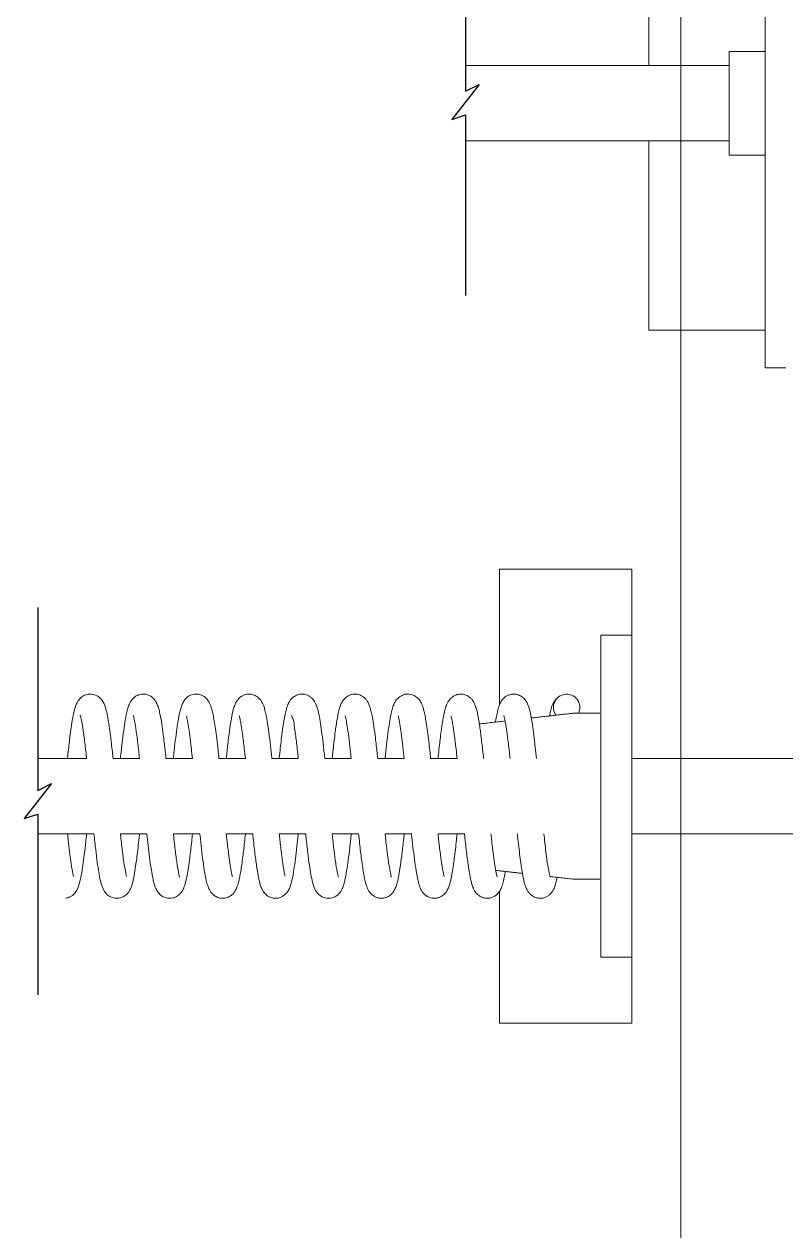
# Model space of a CAD drawing. Header units: inches. Extents: x 1 to 12.5, y 7.3 to 19.7.
# Drawn here: x 0.976 to 3.494, y 12.376 to 16.365 of the extents above; entities that cross this region are included whole.
import ezdxf
from ezdxf.lldxf.tags import DXFTag

# ---------------------------------------------------------------- set-up
doc = ezdxf.new("R2010")
doc.units = ezdxf.units.IN
doc.header["$MEASUREMENT"] = 0
tags = doc.linetypes.add('HIDDEN', pattern=[0.075, 0.05, -0.025]).pattern_tags.tags
tags[6:7] = [DXFTag(74, 4), DXFTag(75, 0), DXFTag(340, '0'), DXFTag(46, 1.0), DXFTag(50, 0.0), DXFTag(44, 0.0), DXFTag(45, 0.0)]
tags[4:5] = [DXFTag(74, 4), DXFTag(75, 0), DXFTag(340, '0'), DXFTag(46, 1.0), DXFTag(50, 0.0), DXFTag(44, 0.0), DXFTag(45, 0.0)]

msp = doc.modelspace()

# ---------------------------------------------------------------- linework, layer by layer
at = {"color": 7, "linetype": 'HIDDEN', "lineweight": 0}
msp.add_line((3.147332, 19.495022), (3.147332, 7.32376), dxfattribs=at)
at = {"color": 7, "linetype": 'Continuous', "lineweight": 15}
for p, q in [((3.425661, 16.915981), (3.425661, 15.29098)), ((3.041162, 16.853481), (3.041162, 16.227857)), ((3.306661, 15.932232), (3.306661, 16.274732)), ((3.041162, 15.979107), (3.041162, 15.353481)), ((3.041162, 15.353481), (3.425661, 15.353481)), ((3.425661, 15.228482), (3.425661, 15.29098)), ((3.494162, 15.228482), (3.425661, 15.228482)), ((2.546871, 14.11339), (2.546871, 14.562982)), ((2.546871, 14.562982), (2.906871, 14.562982)), ((2.906871, 14.562982), (2.954369, 14.562982)), ((2.984369, 14.562982), (2.954369, 14.562982)), ((2.984369, 13.062982), (2.984369, 14.562982)), ((2.88187, 14.344858), (2.88187, 14.283746)), ((2.88187, 13.945204), (2.88187, 14.283746)), ((2.88187, 13.945204), (2.88187, 13.342218)), ((2.546871, 13.062982), (2.546871, 13.498389)), ((2.88187, 13.342218), (2.88187, 13.281107)), ((2.546871, 13.062982), (2.906871, 13.062982)), ((2.906871, 13.062982), (2.984369, 13.062982))]:
    msp.add_line(p, q, dxfattribs=at)
for p, q in [((2.434594, 16.74808), (2.434594, 16.143253)), ((2.47975, 16.165821), (2.389437, 16.050156)), ((2.434594, 16.143253), (2.47975, 16.165821)), ((2.389437, 16.050156), (2.434594, 16.064852)), ((2.434594, 16.064852), (2.434594, 15.467898)), ((1.020798, 14.436759), (1.020798, 13.831932)), ((1.065955, 13.854501), (0.975642, 13.738836)), ((1.020798, 13.831932), (1.065955, 13.854501)), ((0.975642, 13.738836), (1.020798, 13.753532)), ((1.020798, 13.753532), (1.020798, 13.156577))]:
    msp.add_line(p, q)
for centre, radius, start, end in [((2.769369, 14.106732), 0.04375, 334.129296, 180.000115), ((2.769302, 14.106713), 0.043683, 179.974726, 216.41579)]:
    msp.add_arc(centre, radius, start, end, dxfattribs=at)
for points in [[(3.425661, 16.274732), (3.306661, 16.274732)], [(3.306661, 16.227857), (2.434594, 16.227857)], [(2.434594, 15.979107), (3.306661, 15.979107)], [(3.306661, 15.932232), (3.425661, 15.932232)], [(2.984369, 14.344858), (2.88187, 14.344858)], [(2.794371, 14.087642), (2.652343, 14.07146)], [(2.878683, 14.087642), (2.794371, 14.087642)], [(2.56563, 14.061581), (2.480726, 14.051905)], [(1.182135, 13.937357), (1.020798, 13.937357)], [(1.357124, 13.937357), (1.269712, 13.937357)], [(1.532128, 13.937357), (1.444721, 13.937357)], [(1.707139, 13.937357), (1.619717, 13.937357)], [(1.882125, 13.937357), (1.79469, 13.937357)], [(2.057136, 13.937357), (1.969712, 13.937357)], [(2.232135, 13.937357), (2.144713, 13.937357)], [(2.40714, 13.937357), (2.319716, 13.937357)], [(4.274746, 13.937357), (2.984369, 13.937357)], [(1.020798, 13.688606), (1.206516, 13.688606)], [(1.294115, 13.688606), (1.381544, 13.688606)], [(1.469104, 13.688606), (1.556529, 13.688606)], [(1.644119, 13.688606), (1.731528, 13.688606)], [(1.819128, 13.688606), (1.906528, 13.688606)], [(1.994114, 13.688606), (2.081515, 13.688606)], [(2.169117, 13.688606), (2.256517, 13.688606)], [(2.344119, 13.688606), (2.431529, 13.688606)], [(2.984369, 13.688606), (4.274746, 13.688606)], [(2.534858, 13.56789), (2.623158, 13.55783)], [(2.715413, 13.547317), (2.794371, 13.538322)], [(2.794371, 13.538322), (2.878683, 13.538322)], [(2.88187, 13.281107), (2.984369, 13.281107)]]:
    msp.add_open_spline(points, degree=1, dxfattribs=at)
for points, knots in [([(1.269728, 13.937357), (1.268974, 13.944618), (1.267188, 13.961562), (1.264361, 13.987079), (1.26124, 14.012775), (1.257543, 14.040631), (1.253315, 14.068302), (1.248332, 14.09281), (1.243626, 14.109417), (1.23867, 14.121731), (1.23112, 14.133793), (1.220734, 14.143059), (1.209268, 14.148446), (1.199462, 14.15052), (1.190882, 14.150562), (1.182198, 14.149152), (1.174142, 14.146158), (1.166894, 14.141683), (1.161049, 14.136744), (1.155448, 14.130252), (1.148089, 14.118069), (1.141607, 14.098534), (1.135827, 14.070604), (1.130363, 14.035398), (1.125912, 14.00028), (1.122129, 13.966971), (1.12011, 13.94804), (1.119071, 13.937888), (1.119017, 13.937357)], [0.447309827, 0.447309827, 0.447309827, 0.447309827, 0.472239449, 0.505484233, 0.534974095, 0.560621759, 0.601434324, 0.630542213, 0.645950948, 0.660315369, 0.675738982, 0.694162832, 0.706919049, 0.718607556, 0.728096205, 0.736054514, 0.7485518, 0.757134174, 0.765033729, 0.774593887, 0.786277765, 0.813406505, 0.844275364, 0.883711591, 0.934992491, 0.965152162, 0.998176957, 1, 1, 1, 1]), ([(1.444726, 13.937357), (1.444638, 13.938202), (1.443582, 13.948362), (1.440822, 13.974484), (1.436411, 14.012105), (1.431258, 14.050002), (1.426569, 14.077498), (1.422029, 14.097667), (1.417457, 14.112786), (1.411891, 14.124902), (1.405425, 14.133928), (1.398382, 14.140721), (1.388034, 14.147285), (1.37255, 14.151631), (1.354662, 14.149304), (1.340817, 14.141452), (1.332473, 14.132981), (1.326648, 14.124426), (1.321712, 14.114013), (1.317063, 14.099327), (1.312011, 14.076961), (1.307029, 14.047046), (1.301935, 14.008782), (1.297606, 13.971878), (1.295072, 13.947182), (1.294064, 13.937357)], [0.448470807, 0.448470807, 0.448470807, 0.448470807, 0.451368511, 0.483289423, 0.538003061, 0.580470868, 0.613644058, 0.633042022, 0.650903016, 0.667414748, 0.678217232, 0.688561007, 0.700579192, 0.719672137, 0.742148846, 0.760086145, 0.772930737, 0.782359875, 0.79524891, 0.812052925, 0.834763176, 0.873356773, 0.915378558, 0.966335217, 1, 1, 1, 1]), ([(1.619727, 13.937357), (1.618756, 13.946728), (1.616415, 13.968931), (1.612645, 14.001838), (1.608464, 14.034069), (1.60453, 14.060463), (1.600694, 14.081413), (1.597044, 14.097405), (1.593626, 14.109098), (1.590416, 14.117448), (1.587392, 14.123553), (1.582605, 14.131383), (1.576897, 14.137757), (1.570223, 14.142679), (1.565279, 14.145653), (1.557569, 14.148933), (1.54698, 14.150928), (1.53585, 14.150107), (1.525743, 14.146931), (1.516501, 14.141713), (1.507288, 14.133157), (1.499769, 14.121308), (1.494212, 14.106809), (1.489036, 14.086833), (1.483979, 14.05972), (1.478982, 14.024796), (1.474123, 13.985272), (1.470881, 13.955633), (1.469214, 13.939185), (1.469029, 13.937357)], [0.446878299, 0.446878299, 0.446878299, 0.446878299, 0.479073908, 0.523165885, 0.560056568, 0.590127627, 0.614345423, 0.632816754, 0.646154668, 0.655936358, 0.66334753, 0.669395708, 0.687292595, 0.69203283, 0.697712125, 0.706969977, 0.720525829, 0.734108642, 0.744665728, 0.756500059, 0.770079767, 0.787206447, 0.803935663, 0.822964377, 0.857654178, 0.898120017, 0.943507535, 0.993721297, 1, 1, 1, 1]), ([(1.794734, 13.937357), (1.793997, 13.944454), (1.791724, 13.965955), (1.787764, 14.001115), (1.782521, 14.041529), (1.777384, 14.073506), (1.772354, 14.096417), (1.768423, 14.109925), (1.764277, 14.120015), (1.759493, 14.128484), (1.752612, 14.136889), (1.742715, 14.144758), (1.729992, 14.149992), (1.716474, 14.151013), (1.704843, 14.148564), (1.697244, 14.145018), (1.69263, 14.142041), (1.689538, 14.139703), (1.686208, 14.136741), (1.681455, 14.131557), (1.675604, 14.122593), (1.670176, 14.109591), (1.666161, 14.095385), (1.663275, 14.082306), (1.659714, 14.063613), (1.655401, 14.035472), (1.65026, 13.995136), (1.646489, 13.961404), (1.644462, 13.941456), (1.644046, 13.937357)], [0.446469759, 0.446469759, 0.446469759, 0.446469759, 0.470877166, 0.520421965, 0.56748349, 0.610267029, 0.631138604, 0.647686663, 0.658314688, 0.668381725, 0.680847256, 0.695240357, 0.71119961, 0.727142147, 0.740857443, 0.751405163, 0.75562639, 0.759625171, 0.764654566, 0.770848368, 0.783630786, 0.801027083, 0.818829407, 0.834069925, 0.846827675, 0.883910325, 0.931420825, 0.985904726, 1, 1, 1, 1]), ([(1.969726, 13.937357), (1.969452, 13.939992), (1.967601, 13.957695), (1.964313, 13.988071), (1.959511, 14.026536), (1.954846, 14.059003), (1.950287, 14.083803), (1.945684, 14.102835), (1.940342, 14.118663), (1.932908, 14.13133), (1.924167, 14.139975), (1.916989, 14.144866), (1.909564, 14.148124), (1.900863, 14.15035), (1.892038, 14.150762), (1.883081, 14.149299), (1.875834, 14.146829), (1.869184, 14.143249), (1.863365, 14.138867), (1.858811, 14.134273), (1.85523, 14.12971), (1.852255, 14.125139), (1.849164, 14.119303), (1.845817, 14.111128), (1.842184, 14.099268), (1.838252, 14.082413), (1.83413, 14.060016), (1.829982, 14.03193), (1.826119, 14.00185), (1.822509, 13.970519), (1.820267, 13.949546), (1.819101, 13.938165), (1.819019, 13.937357)], [0.448296296, 0.448296296, 0.448296296, 0.448296296, 0.457326129, 0.508957882, 0.552415695, 0.589425902, 0.620727774, 0.638314963, 0.656110669, 0.677566863, 0.687544322, 0.697806078, 0.706985281, 0.71503287, 0.728313278, 0.736722424, 0.745850884, 0.754268829, 0.762357264, 0.770588975, 0.776236552, 0.782100587, 0.789150408, 0.798709699, 0.812158304, 0.831377506, 0.857663634, 0.88974755, 0.928119075, 0.961012067, 0.997229165, 1, 1, 1, 1]), ([(2.144728, 13.937357), (2.14409, 13.943503), (2.141701, 13.966216), (2.137679, 14.001932), (2.132488, 14.041522), (2.127896, 14.070304), (2.123594, 14.091183), (2.119522, 14.106627), (2.114783, 14.119228), (2.109042, 14.129293), (2.102185, 14.137516), (2.091976, 14.145381), (2.076651, 14.151158), (2.058326, 14.150439), (2.043246, 14.143301), (2.033912, 14.134719), (2.027661, 14.126159), (2.02267, 14.116341), (2.018108, 14.103086), (2.014081, 14.086511), (2.010385, 14.067323), (2.007091, 14.046641), (2.003907, 14.023669), (2.000535, 13.996955), (1.997183, 13.96766), (1.995054, 13.947198), (1.994031, 13.937357)], [0.448412747, 0.448412747, 0.448412747, 0.448412747, 0.46947674, 0.526266896, 0.570930137, 0.60558571, 0.625594248, 0.643574213, 0.659998817, 0.67132323, 0.682918663, 0.69627002, 0.714841896, 0.737607016, 0.756713259, 0.770496902, 0.780419087, 0.792712204, 0.807887109, 0.828101795, 0.850812095, 0.874486982, 0.89948784, 0.929868194, 0.966271288, 1, 1, 1, 1]), ([(2.319727, 13.937357), (2.31878, 13.946488), (2.316781, 13.96543), (2.313366, 13.995694), (2.309534, 14.026151), (2.30551, 14.054382), (2.301557, 14.077094), (2.297756, 14.094569), (2.294202, 14.107355), (2.290882, 14.116371), (2.28779, 14.122829), (2.284809, 14.127823), (2.279596, 14.13503), (2.273005, 14.141128), (2.264721, 14.145913), (2.257728, 14.148792), (2.248889, 14.150606), (2.240049, 14.150523), (2.23274, 14.149145), (2.225829, 14.146811), (2.217914, 14.142629), (2.208415, 14.134535), (2.200264, 14.122456), (2.194424, 14.107543), (2.189244, 14.08777), (2.184265, 14.061424), (2.179393, 14.027822), (2.174579, 13.989269), (2.171217, 13.958668), (2.169369, 13.940654), (2.16903, 13.937357)], [0.446927617, 0.446927617, 0.446927617, 0.446927617, 0.47829459, 0.512005613, 0.550986474, 0.583175201, 0.609428248, 0.629736645, 0.64425436, 0.654734854, 0.662518236, 0.668686667, 0.67457616, 0.692898595, 0.698711919, 0.707224649, 0.718623484, 0.729292926, 0.737216572, 0.743941478, 0.754152314, 0.767611751, 0.786160636, 0.803268012, 0.822133221, 0.85593009, 0.894819483, 0.938129647, 0.988672649, 1, 1, 1, 1]), ([(2.494727, 13.937357), (2.493683, 13.947423), (2.491642, 13.966758), (2.488552, 13.993932), (2.485623, 14.017541), (2.482766, 14.038739), (2.479989, 14.057368), (2.476828, 14.07559), (2.473366, 14.09232), (2.468792, 14.108863), (2.463104, 14.122699), (2.456275, 14.133007), (2.449769, 14.139432), (2.44323, 14.14409), (2.435177, 14.148081), (2.426316, 14.150273), (2.417643, 14.15064), (2.410215, 14.149772), (2.402666, 14.147502), (2.393668, 14.14279), (2.386402, 14.136547), (2.380977, 14.130107), (2.377962, 14.125897), (2.375502, 14.121742), (2.372823, 14.116184), (2.369767, 14.108132), (2.366583, 14.096992), (2.363733, 14.084536), (2.361371, 14.07241), (2.359225, 14.060053), (2.35693, 14.045384), (2.354119, 14.025236), (2.351057, 14.001212), (2.34782, 13.973291), (2.345535, 13.952123), (2.344253, 13.939563), (2.344027, 13.937357)], [0.447533325, 0.447533325, 0.447533325, 0.447533325, 0.482088903, 0.513916337, 0.540910491, 0.563312501, 0.586949789, 0.605213426, 0.626452651, 0.64525657, 0.663762709, 0.677280917, 0.687165602, 0.694806224, 0.704609937, 0.717691961, 0.725613756, 0.734152317, 0.743104953, 0.752369597, 0.768655684, 0.775387212, 0.781106818, 0.786314929, 0.791853607, 0.802152055, 0.815676217, 0.831381043, 0.845768223, 0.8578515, 0.874202851, 0.896457382, 0.927307744, 0.956893069, 0.992426391, 1, 1, 1, 1]), ([(2.669731, 13.937357), (2.668422, 13.950006), (2.665654, 13.97605), (2.661191, 14.013595), (2.656481, 14.048512), (2.651444, 14.078269), (2.646549, 14.10023), (2.641215, 14.115853), (2.635427, 14.12752), (2.626476, 14.138612), (2.61456, 14.146601), (2.602291, 14.150283), (2.592003, 14.150723), (2.584054, 14.149485), (2.576661, 14.147184), (2.569675, 14.143654), (2.56097, 14.137046), (2.554772, 14.129494), (2.550095, 14.121203), (2.54689, 14.113993), (2.543417, 14.103709), (2.5397, 14.089031), (2.536468, 14.073317), (2.534732, 14.062291), (2.534053, 14.057981)], [0.52027579, 0.52027579, 0.52027579, 0.52027579, 0.570556431, 0.623824291, 0.669764456, 0.709836062, 0.743153075, 0.758567467, 0.775011527, 0.794419446, 0.814231904, 0.830748836, 0.844446437, 0.854596407, 0.862405307, 0.874991494, 0.885302634, 0.905463866, 0.913000884, 0.922922927, 0.93660099, 0.955869812, 0.982751305, 1, 1, 1, 1]), ([(2.737467, 14.136023), (2.737283, 14.135871), (2.734956, 14.13394), (2.731368, 14.12968), (2.726853, 14.123654), (2.72295, 14.116322), (2.719523, 14.107364), (2.716494, 14.096352), (2.71413, 14.086599), (2.71306, 14.080455), (2.712691, 14.078336)], [0, 0, 0, 0, 0.01119343, 0.14173159, 0.25912028, 0.36397358, 0.52981697, 0.70771846, 0.89914192, 1, 1, 1, 1]), ([(1.161395, 14.080433), (1.161357, 14.080485), (1.160856, 14.081166), (1.162877, 14.075949), (1.16354, 14.070156), (1.167499, 14.0536), (1.170081, 14.036071), (1.172852, 14.016989), (1.175727, 13.994594), (1.178809, 13.968508), (1.180908, 13.94903), (1.182044, 13.938275), (1.18214, 13.937357)], [0, 0, 0, 0, 0.000200716, 0.002674832, 0.009047727, 0.033075515, 0.050644553, 0.072169616, 0.097946636, 0.127871924, 0.161581078, 0.164728091, 0.164728091, 0.164728091, 0.164728091]), ([(1.3362, 14.080851), (1.336195, 14.080858), (1.335712, 14.081529), (1.338335, 14.074837), (1.338465, 14.071284), (1.34151, 14.05871), (1.344694, 14.03884), (1.348325, 14.01376), (1.351776, 13.985911), (1.354513, 13.962026), (1.356273, 13.945622), (1.357143, 13.937357)], [0, 0, 0, 0, 0.000029579, 0.002783138, 0.011257673, 0.024119584, 0.040568634, 0.08304222, 0.108636314, 0.136527675, 0.164840422, 0.164840422, 0.164840422, 0.164840422]), ([(1.861568, 14.079999), (1.861532, 14.079974), (1.858763, 14.077994), (1.868864, 14.064798), (1.866986, 14.050414), (1.871195, 14.030584), (1.87357, 14.010789), (1.876699, 13.986942), (1.879504, 13.962044), (1.881327, 13.945073), (1.882141, 13.937357)], [0, 0, 0, 0, 0.000149944, 0.011555542, 0.037251213, 0.055767061, 0.078536635, 0.105834436, 0.137585353, 0.164044148, 0.164044148, 0.164044148, 0.164044148]), ([(2.561601, 14.079887), (2.561661, 14.079505), (2.561958, 14.077634), (2.564261, 14.070149), (2.566362, 14.05837), (2.569164, 14.042468), (2.571667, 14.025361), (2.574513, 14.00432), (2.577596, 13.979109), (2.580124, 13.95631), (2.581659, 13.941924), (2.582141, 13.937357)], [0, 0, 0, 0, 0.001577842, 0.007732201, 0.031898419, 0.050380512, 0.073700256, 0.102504095, 0.137104958, 0.177439341, 0.196197396, 0.196197396, 0.196197396, 0.196197396]), ([(1.513368, 14.077514), (1.513417, 14.077463), (1.514141, 14.076708), (1.513275, 14.072569), (1.515773, 14.06559), (1.517182, 14.053864), (1.519718, 14.039412), (1.521998, 14.022868), (1.524357, 14.005377), (1.526569, 13.987524), (1.529208, 13.964844), (1.531008, 13.948126), (1.532142, 13.937357)], [0, 0, 0, 0, 0.000243377, 0.003549887, 0.012372647, 0.026161966, 0.043417291, 0.062756283, 0.083226173, 0.103818154, 0.124293835, 0.161341335, 0.161341335, 0.161341335, 0.161341335]), ([(1.687442, 14.078202), (1.687399, 14.078243), (1.686473, 14.079102), (1.688919, 14.071902), (1.689205, 14.068223), (1.691415, 14.05851), (1.693205, 14.047909), (1.695478, 14.033711), (1.697959, 14.015981), (1.700807, 13.993995), (1.703919, 13.967531), (1.706005, 13.948137), (1.707119, 13.937559), (1.707141, 13.937357)], [0, 0, 0, 0, 0.000195854, 0.004124876, 0.012256299, 0.022048777, 0.034386485, 0.050383338, 0.070630349, 0.095750605, 0.12604828, 0.161689671, 0.162385623, 0.162385623, 0.162385623, 0.162385623]), ([(2.037402, 14.078383), (2.037331, 14.078282), (2.03647, 14.077071), (2.040997, 14.069383), (2.041171, 14.053797), (2.047339, 14.025342), (2.050601, 13.995068), (2.054226, 13.964895), (2.056088, 13.94735), (2.057087, 13.937847), (2.057139, 13.937357)], [0, 0, 0, 0, 0.000417285, 0.005004329, 0.024934676, 0.056990221, 0.10205832, 0.129707555, 0.160673166, 0.162358187, 0.162358187, 0.162358187, 0.162358187]), ([(2.212695, 14.078584), (2.212693, 14.078604), (2.212624, 14.079259), (2.213662, 14.073391), (2.214334, 14.070395), (2.21659, 14.058188), (2.218753, 14.045236), (2.221187, 14.028839), (2.223584, 14.011274), (2.225928, 13.992835), (2.22885, 13.968137), (2.230848, 13.949626), (2.232141, 13.937357)], [0, 0, 0, 0, 0.000064477, 0.002182915, 0.009442387, 0.021817869, 0.038086064, 0.056961166, 0.077534421, 0.098924588, 0.120375781, 0.162518607, 0.162518607, 0.162518607, 0.162518607]), ([(2.387564, 14.078016), (2.387681, 14.076848), (2.388056, 14.073094), (2.389843, 14.066491), (2.391521, 14.057399), (2.393516, 14.046269), (2.395665, 14.032298), (2.398142, 14.014666), (2.400932, 13.992934), (2.404002, 13.966782), (2.406045, 13.947756), (2.407132, 13.937436), (2.40714, 13.937357)], [0, 0, 0, 0, 0.004679521, 0.015028635, 0.027181259, 0.041558529, 0.060114152, 0.083548629, 0.112559301, 0.147485956, 0.18855093, 0.188867721, 0.188867721, 0.188867721, 0.188867721]), ([(1.112306, 13.476401), (1.115051, 13.476619), (1.120027, 13.477012), (1.127719, 13.480245), (1.136062, 13.485262), (1.144288, 13.493448), (1.152805, 13.506866), (1.159491, 13.526852), (1.165159, 13.55407), (1.170215, 13.586058), (1.174998, 13.622845), (1.178974, 13.657461), (1.181319, 13.67999), (1.182216, 13.688606)], [0, 0, 0, 0, 0.0345743, 0.0626727, 0.10449755, 0.15718148, 0.20766249, 0.30425901, 0.42132516, 0.55942057, 0.71356214, 0.89046024, 1, 1, 1, 1]), ([(1.138517, 13.54753), (1.138468, 13.547745), (1.138064, 13.549534), (1.137195, 13.554481), (1.13539, 13.563549), (1.133203, 13.576322), (1.13081, 13.591797), (1.128409, 13.60906), (1.126035, 13.627292), (1.123775, 13.645978), (1.121461, 13.666438), (1.119933, 13.680666), (1.119096, 13.688606)], [0, 0, 0, 0, 0.002222004, 0.01848379, 0.050612974, 0.095434574, 0.149097363, 0.20846596, 0.27112609, 0.334439178, 0.398204305, 0.478687194, 0.478687194, 0.478687194, 0.478687194]), ([(1.206514, 13.688606), (1.207444, 13.679644), (1.209278, 13.662234), (1.212829, 13.630596), (1.217022, 13.597049), (1.222024, 13.563021), (1.227259, 13.535715), (1.232596, 13.516051), (1.238536, 13.502741), (1.244105, 13.494045), (1.251786, 13.485932), (1.263527, 13.478335), (1.280308, 13.474175), (1.298243, 13.477296), (1.311472, 13.485385), (1.319988, 13.494408), (1.325931, 13.503912), (1.330855, 13.515611), (1.336049, 13.533764), (1.340979, 13.558688), (1.345227, 13.58664), (1.348934, 13.614645), (1.352437, 13.643775), (1.35519, 13.669011), (1.356793, 13.68455), (1.357212, 13.688606)], [0.448635261, 0.448635261, 0.448635261, 0.448635261, 0.479337115, 0.508290883, 0.557122576, 0.594544441, 0.625454224, 0.6518806, 0.663715724, 0.674991351, 0.686905767, 0.701522206, 0.722091592, 0.744278867, 0.761626529, 0.77403903, 0.786257154, 0.799621495, 0.817158135, 0.850507618, 0.886126677, 0.913496581, 0.946767691, 0.986105217, 1, 1, 1, 1]), ([(1.313854, 13.547498), (1.313941, 13.547434), (1.314895, 13.546743), (1.312467, 13.552693), (1.312082, 13.55952), (1.306789, 13.581812), (1.304042, 13.604851), (1.300653, 13.630073), (1.297936, 13.653169), (1.295753, 13.67305), (1.294462, 13.68518), (1.2941, 13.688606)], [0, 0, 0, 0, 0.000338546, 0.00370809, 0.010869889, 0.035177716, 0.071418185, 0.094586675, 0.12117652, 0.151060432, 0.162823431, 0.162823431, 0.162823431, 0.162823431]), ([(1.381511, 13.688606), (1.382835, 13.675815), (1.385626, 13.649532), (1.390102, 13.611933), (1.394776, 13.577467), (1.399194, 13.551072), (1.403499, 13.531174), (1.407834, 13.515565), (1.414119, 13.500878), (1.4227, 13.489674), (1.431478, 13.482751), (1.438928, 13.478865), (1.446103, 13.476577), (1.454184, 13.47529), (1.462405, 13.475522), (1.469917, 13.477219), (1.475417, 13.479272), (1.482723, 13.482942), (1.489158, 13.48805), (1.494449, 13.494175), (1.497453, 13.498363), (1.50046, 13.503441), (1.50366, 13.51025), (1.50715, 13.52003), (1.510928, 13.534208), (1.514977, 13.553708), (1.519122, 13.578879), (1.522881, 13.606409), (1.526456, 13.635381), (1.529482, 13.662344), (1.531362, 13.680426), (1.532212, 13.688606)], [0.448618796, 0.448618796, 0.448618796, 0.448618796, 0.492417147, 0.538643489, 0.577584209, 0.610881332, 0.62976848, 0.646901175, 0.66601664, 0.683841558, 0.694275503, 0.703873249, 0.712302571, 0.719814204, 0.731661707, 0.74004763, 0.74594097, 0.75161258, 0.767862819, 0.773431905, 0.779165296, 0.785391173, 0.793506964, 0.804750365, 0.820712857, 0.843446447, 0.872558506, 0.907588055, 0.938079681, 0.971988324, 1, 1, 1, 1]), ([(1.48972, 13.545824), (1.48977, 13.545764), (1.490366, 13.545045), (1.486267, 13.555536), (1.486715, 13.559886), (1.483346, 13.575119), (1.481197, 13.589669), (1.478438, 13.608609), (1.475545, 13.631113), (1.472409, 13.657627), (1.470301, 13.677226), (1.469167, 13.687976), (1.469101, 13.688606)], [0, 0, 0, 0, 0.000245812, 0.002940336, 0.019291753, 0.032775274, 0.050050118, 0.071417684, 0.09728012, 0.127643065, 0.162331418, 0.164489817, 0.164489817, 0.164489817, 0.164489817]), ([(1.556514, 13.688606), (1.556717, 13.686657), (1.558455, 13.670006), (1.561747, 13.639418), (1.566899, 13.597913), (1.571916, 13.563499), (1.577103, 13.536936), (1.581786, 13.518712), (1.587116, 13.505211), (1.593473, 13.495018), (1.601397, 13.486459), (1.612246, 13.479176), (1.625534, 13.475195), (1.638692, 13.47542), (1.649422, 13.478577), (1.656205, 13.482248), (1.660531, 13.485332), (1.664475, 13.488619), (1.669633, 13.494136), (1.675565, 13.503347), (1.681052, 13.516274), (1.685207, 13.530994), (1.688788, 13.547527), (1.692083, 13.565941), (1.69547, 13.588464), (1.699653, 13.620065), (1.703613, 13.653901), (1.70619, 13.678948), (1.707184, 13.688606)], [0.446369636, 0.446369636, 0.446369636, 0.446369636, 0.453071824, 0.503644482, 0.551614762, 0.59615334, 0.62259093, 0.644174726, 0.660458989, 0.672015949, 0.685079856, 0.700087278, 0.716172818, 0.731742658, 0.744430662, 0.75407533, 0.757981926, 0.762594102, 0.771620933, 0.783701955, 0.799870217, 0.819474171, 0.835948058, 0.857733947, 0.883459341, 0.913859927, 0.966786311, 1, 1, 1, 1]), ([(1.663797, 13.547789), (1.663861, 13.547824), (1.664412, 13.54813), (1.66266, 13.551439), (1.662594, 13.55603), (1.660375, 13.564312), (1.658679, 13.574424), (1.656477, 13.587445), (1.654106, 13.603994), (1.651353, 13.624615), (1.648323, 13.64964), (1.64592, 13.671475), (1.644483, 13.684976), (1.6441, 13.688606)], [0, 0, 0, 0, 0.000241393, 0.002076447, 0.009206627, 0.018636372, 0.029928731, 0.044733667, 0.063571, 0.087125553, 0.115793639, 0.149714351, 0.16218655, 0.16218655, 0.16218655, 0.16218655]), ([(1.731515, 13.688606), (1.731721, 13.686623), (1.733032, 13.674056), (1.735378, 13.652035), (1.738679, 13.623754), (1.741855, 13.598979), (1.745117, 13.575793), (1.748589, 13.554688), (1.752346, 13.536209), (1.75621, 13.521111), (1.760281, 13.509379), (1.766214, 13.497825), (1.773254, 13.489088), (1.781164, 13.483064), (1.787996, 13.47929), (1.796766, 13.476153), (1.807803, 13.474977), (1.818731, 13.476653), (1.828457, 13.480424), (1.838552, 13.487105), (1.847657, 13.49772), (1.854402, 13.511499), (1.860191, 13.530082), (1.865417, 13.555461), (1.870582, 13.588627), (1.87546, 13.626633), (1.879304, 13.66047), (1.88147, 13.681601), (1.882189, 13.688606)], [0.447022325, 0.447022325, 0.447022325, 0.447022325, 0.453830784, 0.490191614, 0.522681074, 0.551101494, 0.57552538, 0.602672724, 0.624163504, 0.639920107, 0.655906081, 0.666452256, 0.684208072, 0.693630523, 0.700265246, 0.710812466, 0.725243402, 0.737679926, 0.748232989, 0.760658344, 0.778673564, 0.795235389, 0.812761222, 0.845044856, 0.883659295, 0.927428464, 0.975943197, 1, 1, 1, 1]), ([(1.83789, 13.548422), (1.837858, 13.548394), (1.837353, 13.547949), (1.838036, 13.55308), (1.836013, 13.556725), (1.834735, 13.56851), (1.832255, 13.581602), (1.829699, 13.59983), (1.82681, 13.620969), (1.823899, 13.6448), (1.821363, 13.667362), (1.819795, 13.681991), (1.819097, 13.688606)], [0, 0, 0, 0, 0.000137709, 0.002187463, 0.009209473, 0.021596346, 0.03792364, 0.056723694, 0.083828934, 0.11118132, 0.138755407, 0.1615047, 0.1615047, 0.1615047, 0.1615047]), ([(1.906514, 13.688606), (1.906916, 13.68474), (1.908267, 13.671846), (1.910526, 13.650805), (1.914115, 13.620063), (1.918245, 13.587996), (1.923329, 13.55547), (1.928785, 13.529042), (1.934824, 13.509882), (1.941785, 13.497341), (1.947806, 13.489854), (1.955599, 13.483174), (1.967524, 13.476837), (1.984422, 13.474222), (2.001602, 13.478814), (2.013543, 13.487256), (2.021243, 13.496159), (2.026909, 13.505871), (2.031866, 13.518586), (2.037208, 13.538877), (2.042398, 13.566999), (2.047548, 13.60338), (2.052558, 13.644226), (2.055611, 13.673368), (2.057208, 13.688606)], [0.448183594, 0.448183594, 0.448183594, 0.448183594, 0.461439538, 0.492397124, 0.520356607, 0.566991107, 0.602668228, 0.632576943, 0.659056072, 0.670720267, 0.68129571, 0.691649065, 0.705529879, 0.726868175, 0.748276637, 0.764453048, 0.776035096, 0.788188, 0.802611587, 0.822440443, 0.85966209, 0.900070043, 0.947747628, 1, 1, 1, 1]), ([(2.014871, 13.545533), (2.014832, 13.545755), (2.014456, 13.54791), (2.012641, 13.553251), (2.010771, 13.562986), (2.008254, 13.576177), (2.004633, 13.599585), (2.001081, 13.626522), (1.997568, 13.65634), (1.995526, 13.675161), (1.994373, 13.686033), (1.994101, 13.688606)], [0, 0, 0, 0, 0.000766561, 0.007453424, 0.019141684, 0.034511844, 0.05322858, 0.099846341, 0.127104951, 0.155546826, 0.164363694, 0.164363694, 0.164363694, 0.164363694]), ([(2.081514, 13.688606), (2.081527, 13.688476), (2.082608, 13.678065), (2.084694, 13.658309), (2.087869, 13.630471), (2.091222, 13.603682), (2.09465, 13.578744), (2.098333, 13.556118), (2.102365, 13.535866), (2.107134, 13.517043), (2.113987, 13.501044), (2.121956, 13.49068), (2.129652, 13.483935), (2.13834, 13.478911), (2.148205, 13.475936), (2.15945, 13.475071), (2.170335, 13.476965), (2.179623, 13.481184), (2.186259, 13.485743), (2.19194, 13.491017), (2.198335, 13.499271), (2.204282, 13.511241), (2.209141, 13.526636), (2.213967, 13.547784), (2.219018, 13.577498), (2.223332, 13.609762), (2.227061, 13.640653), (2.22977, 13.665106), (2.231462, 13.681377), (2.232213, 13.688606)], [0.446994606, 0.446994606, 0.446994606, 0.446994606, 0.4474406, 0.482753924, 0.514863031, 0.543161274, 0.57498891, 0.600857781, 0.621465966, 0.645522212, 0.667149819, 0.680346807, 0.689820119, 0.70196328, 0.714338734, 0.724684139, 0.740276875, 0.751472662, 0.759294665, 0.767693497, 0.777854937, 0.794800317, 0.813024412, 0.832909863, 0.868867018, 0.915951349, 0.944112773, 0.975169012, 1, 1, 1, 1]), ([(2.189865, 13.545536), (2.189798, 13.545855), (2.189421, 13.547643), (2.188099, 13.551945), (2.185414, 13.564356), (2.182394, 13.581222), (2.179282, 13.602637), (2.176434, 13.623971), (2.173404, 13.648948), (2.170982, 13.67091), (2.169531, 13.684519), (2.169099, 13.688606)], [0, 0, 0, 0, 0.001110343, 0.00623031, 0.015318969, 0.04437505, 0.064627092, 0.089081481, 0.117745901, 0.150392558, 0.164401326, 0.164401326, 0.164401326, 0.164401326]), ([(2.256514, 13.688606), (2.256554, 13.688217), (2.258072, 13.6736), (2.261051, 13.645595), (2.265956, 13.60521), (2.270694, 13.571218), (2.275635, 13.5439), (2.280164, 13.524235), (2.285288, 13.509183), (2.291332, 13.49789), (2.298615, 13.488927), (2.308251, 13.481382), (2.320195, 13.476328), (2.333208, 13.474884), (2.345012, 13.476937), (2.354037, 13.480855), (2.359915, 13.484782), (2.364189, 13.488417), (2.368786, 13.493186), (2.37448, 13.501362), (2.380108, 13.513755), (2.384392, 13.527875), (2.387683, 13.542184), (2.390311, 13.555898), (2.392785, 13.570586), (2.395257, 13.5872), (2.39827, 13.609435), (2.401642, 13.636889), (2.404716, 13.664541), (2.406518, 13.681934), (2.407209, 13.688606)], [0.447125555, 0.447125555, 0.447125555, 0.447125555, 0.448460713, 0.497325172, 0.543330095, 0.587432273, 0.614543432, 0.63813883, 0.65632739, 0.668671077, 0.681704511, 0.695492723, 0.710068035, 0.725434919, 0.739558336, 0.750500594, 0.758810967, 0.763613312, 0.769646366, 0.781392812, 0.797439753, 0.815927924, 0.831718028, 0.84758175, 0.863620235, 0.882599716, 0.904955996, 0.940269435, 0.977085453, 1, 1, 1, 1]), ([(2.363924, 13.54761), (2.363924, 13.548104), (2.363925, 13.550513), (2.362225, 13.555289), (2.36085, 13.562936), (2.358853, 13.572972), (2.356726, 13.586001), (2.354275, 13.602687), (2.351495, 13.623505), (2.348413, 13.648821), (2.345968, 13.671036), (2.344499, 13.684819), (2.344099, 13.688606)], [0, 0, 0, 0, 0.00168151, 0.00821065, 0.017017199, 0.028285646, 0.043149177, 0.062123121, 0.085906873, 0.114907322, 0.14925796, 0.162266548, 0.162266548, 0.162266548, 0.162266548]), ([(2.431515, 13.688606), (2.431748, 13.686365), (2.433083, 13.673563), (2.43546, 13.651301), (2.438761, 13.62309), (2.441924, 13.598453), (2.44515, 13.575579), (2.448556, 13.55489), (2.452216, 13.53678), (2.455987, 13.521865), (2.459979, 13.510103), (2.464658, 13.500769), (2.469386, 13.493872), (2.474784, 13.488015), (2.480407, 13.483588), (2.486791, 13.479883), (2.494965, 13.476632), (2.506215, 13.474906), (2.518484, 13.476415), (2.529751, 13.480992), (2.540474, 13.488887), (2.549516, 13.500642), (2.556215, 13.516264), (2.561095, 13.534641), (2.56449, 13.551013), (2.566136, 13.56134), (2.566604, 13.564271)], [0.521107833, 0.521107833, 0.521107833, 0.521107833, 0.530093119, 0.572435462, 0.61038807, 0.643355024, 0.671486679, 0.702503466, 0.726957176, 0.745139095, 0.763838049, 0.776357076, 0.786651842, 0.797083772, 0.808005223, 0.815043877, 0.826467677, 0.842888837, 0.859871921, 0.875121708, 0.890896404, 0.912443765, 0.93335412, 0.958300002, 0.988162261, 1, 1, 1, 1]), ([(2.539422, 13.546883), (2.53943, 13.546977), (2.539518, 13.548048), (2.53781, 13.551799), (2.53673, 13.559068), (2.534577, 13.568839), (2.532645, 13.580383), (2.530704, 13.592821), (2.528641, 13.607433), (2.526366, 13.624624), (2.523739, 13.646155), (2.521298, 13.667972), (2.519727, 13.68265), (2.519099, 13.688606)], [0, 0, 0, 0, 0.000321201, 0.003660515, 0.01347963, 0.025593026, 0.037727899, 0.053458853, 0.068565746, 0.088113905, 0.112666378, 0.142623221, 0.163069334, 0.163069334, 0.163069334, 0.163069334]), ([(2.606513, 13.688606), (2.60766, 13.67754), (2.610026, 13.65516), (2.613746, 13.623056), (2.61798, 13.590291), (2.622604, 13.559466), (2.627879, 13.532863), (2.633735, 13.513098), (2.640216, 13.499351), (2.647536, 13.490079), (2.654337, 13.484321), (2.661602, 13.479822), (2.669643, 13.476826), (2.678312, 13.475407), (2.686878, 13.475435), (2.696671, 13.477485), (2.70596, 13.481826), (2.71317, 13.487312), (2.719015, 13.49342), (2.723802, 13.500274), (2.729426, 13.511464), (2.734199, 13.526321), (2.736692, 13.538701), (2.737911, 13.544754)], [0.536494524, 0.536494524, 0.536494524, 0.536494524, 0.581933929, 0.628413377, 0.66850087, 0.716868624, 0.755719442, 0.779164294, 0.800936908, 0.817361473, 0.826959051, 0.837208872, 0.852136249, 0.861641665, 0.872971026, 0.886930491, 0.902170286, 0.914439669, 0.923726887, 0.936606693, 0.94841641, 0.974778385, 1, 1, 1, 1]), ([(2.714918, 13.545397), (2.714849, 13.545696), (2.714428, 13.547512), (2.713041, 13.552082), (2.71026, 13.565047), (2.706129, 13.588637), (2.702009, 13.6193), (2.69806, 13.651779), (2.695635, 13.674114), (2.69431, 13.686617), (2.6941, 13.688606)], [0, 0, 0, 0, 0.001213751, 0.007368871, 0.018866703, 0.053600906, 0.102047874, 0.141161527, 0.182965812, 0.190871368, 0.190871368, 0.190871368, 0.190871368])]:
    msp.add_open_spline(points, degree=3, knots=knots, dxfattribs=at)

doc.saveas('drawing.dxf')
